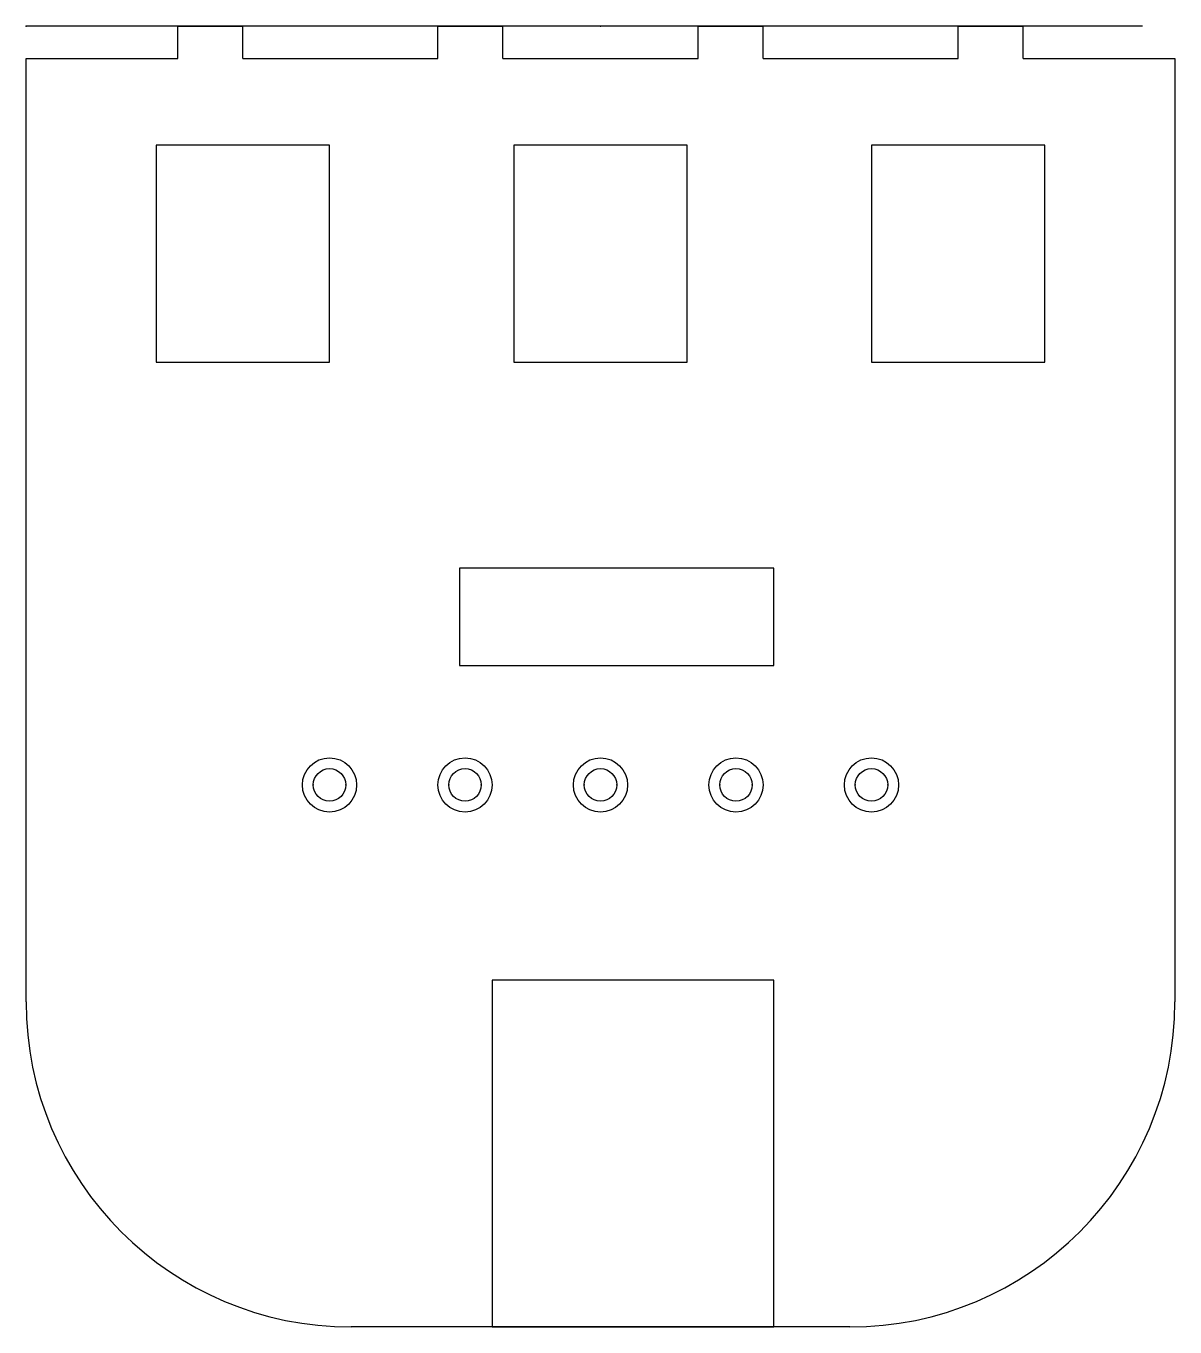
# Model space of a CAD drawing. Header units: millimetres. Extents: x -53 to 53, y -120 to 0.
import ezdxf

# ---------------------------------------------------------------- set-up
doc = ezdxf.new("R2010")
doc.units = ezdxf.units.MM
doc.layers.get('0').update_dxf_attribs({"linetype": 'CONTINUOUS'})

msp = doc.modelspace()

# ---------------------------------------------------------------- linework, layer by layer
for p, q in [((-39, 0), (-53, 0)), ((50, 0), (-50, 0)), ((-39, -3), (-39, 0)), ((-39, 0), (-33, 0)), ((-33, -3), (-33, 0)), ((-15, -3), (-15, 0)), ((-15, 0), (-9, 0)), ((-9, -3), (-9, 0)), ((9, -3), (9, 0)), ((9, 0), (15, 0)), ((15, -3), (15, 0)), ((33, -3), (33, 0)), ((33, 0), (39, 0)), ((39, -3), (39, 0)), ((-53, -90), (-53, -3)), ((-53, -3), (-39, -3)), ((-33, -3), (-15, -3)), ((-9, -3), (9, -3)), ((15, -3), (33, -3)), ((39, -3), (53, -3)), ((53, -3), (53, -90)), ((23, -120), (-23, -120))]:
    msp.add_line(p, q)
for points in [[(-25, -31), (-25, -11), (-41, -11), (-41, -31)], [(-8, -31), (8, -31), (8, -11), (-8, -11)], [(41, -31), (41, -11), (25, -11), (25, -31)], [(-13, -59), (16, -59), (16, -50), (-13, -50)], [(-10, -120), (16, -120), (16, -88), (-10, -88)]]:
    msp.add_lwpolyline(points, close=True)
for centre, radius in [((-25, -70), 2.5), ((-12.5, -70), 2.5), ((0, -70), 2.5), ((12.5, -70), 2.5), ((25, -70), 2.5), ((-25, -70), 1.5), ((-12.5, -70), 1.5), ((0, -70), 1.5), ((12.5, -70), 1.5), ((25, -70), 1.5)]:
    msp.add_circle(centre, radius)
for centre, start, end in [((23, -90), -90, 0), ((-23, -90), 180, 270)]:
    msp.add_arc(centre, 30, start, end)
for p in [(-53, 0), (0, 0), (-26.5, -70), (-23.5, -70), (-14, -70), (-11, -70), (-1.5, -70), (1.5, -70), (11, -70), (14, -70), (23.5, -70), (26.5, -70)]:
    msp.add_point(p)

doc.saveas('drawing.dxf')
